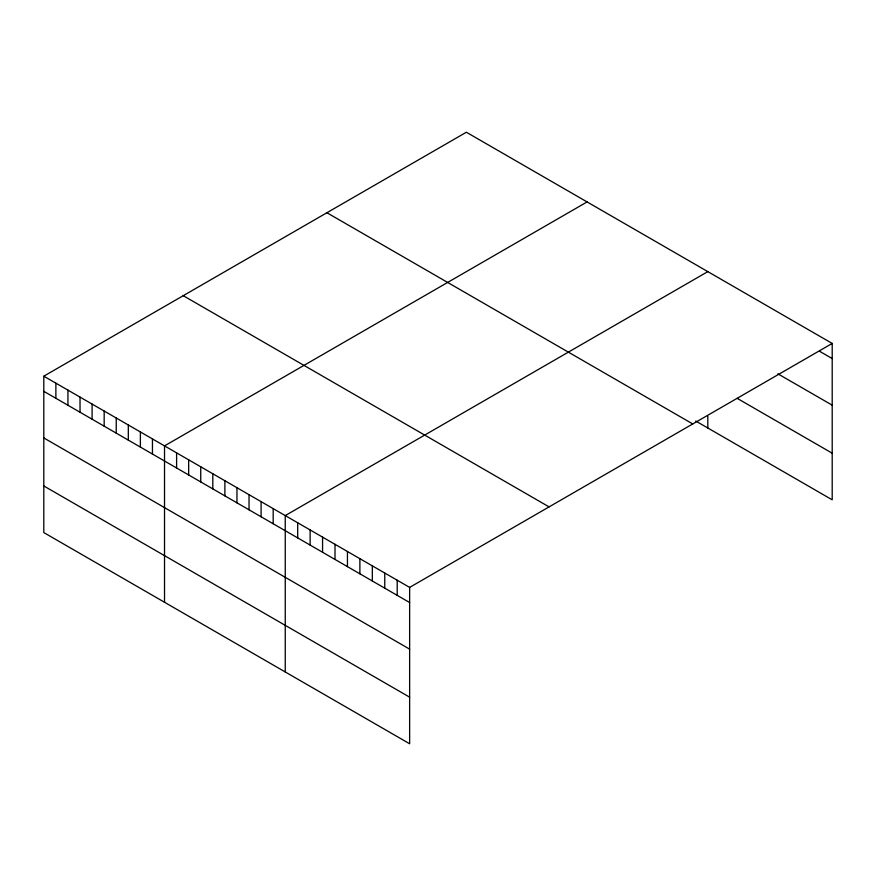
<?xml version="1.0" encoding="UTF-8"?>
<svg xmlns="http://www.w3.org/2000/svg" width="876" height="876" viewBox="0 0 876 876"><rect width="100%" height="100%" fill="white"/><g stroke="black" fill="none" stroke-linecap="round" stroke-linejoin="round"><path stroke-width="1.31" d="M43.8 376.187L409.639 587.402L409.639 743.768L43.8 532.564L43.8 376.187L466.36 132.232L832.2 343.436L832.2 499.813L695.741 421.027M587.084 201.929L164.524 445.895L164.524 602.261M707.819 271.626L285.248 515.592L285.248 671.958M409.639 587.402L832.2 343.436M819.761 351.385L832.2 358.569M777.921 373.844L832.2 405.172M737.22 398.361L832.2 453.199M326.912 212.737L692.752 423.951M183.248 295.683L549.088 506.897M43.8 391.32L409.639 602.535M43.8 437.923L409.639 649.138M43.8 485.95L409.639 697.165M707.819 416.341L707.819 427.992M397.2 580.23L397.2 595.351M384.761 573.046L384.761 588.168M372.322 565.863L372.322 580.985M359.883 558.68L359.883 573.802M347.444 551.497L347.444 566.63M335.004 544.314L335.004 559.446M322.565 537.141L322.565 552.263M310.126 529.958L310.126 545.08M297.687 522.775L297.687 537.897M273.181 508.627L273.181 523.749M261.103 501.652L261.103 516.774M249.036 494.677L249.036 509.81M236.958 487.713L236.958 502.835M224.891 480.738L224.891 495.871M212.813 473.774L212.813 488.896M200.746 466.798L200.746 481.931M188.668 459.834L188.668 474.956M176.602 452.859L176.602 467.992M152.457 438.92L152.457 454.053M140.379 431.956L140.379 447.078M128.312 424.98L128.312 440.113M116.234 418.016L116.234 433.138M104.167 411.041L104.167 426.163M92.089 404.077L92.089 419.199M80.023 397.102L80.023 412.224M67.945 390.127L67.945 405.26M55.878 383.162L55.878 398.284"/></g></svg>
